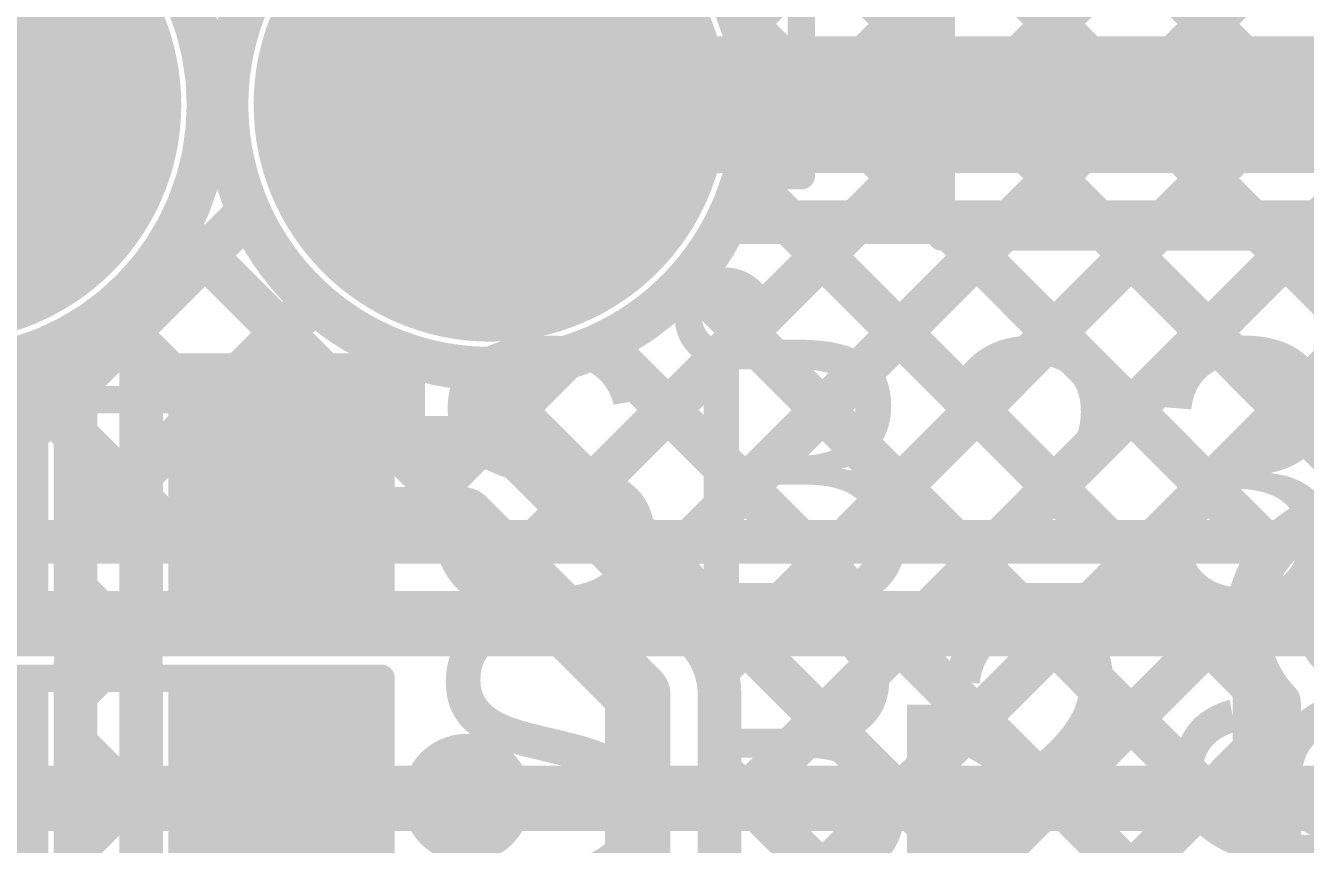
# Model space of a CAD drawing. Header units: millimetres. Extents: x -0.01 to 3.73, y -0.01 to 3.05.
# Drawn here: x 1.9929 to 2.2273, y 2.4116 to 2.5615 of the extents above; entities that cross this region are included whole.
import ezdxf

# ---------------------------------------------------------------- set-up
doc = ezdxf.new("R2010")
doc.units = ezdxf.units.MM
doc.header["$MEASUREMENT"] = 0
for name, color, linetype in [('BottomLayer', 5, 'Continuous'), ('BottomSolder', 6, 'Continuous'), ('MultiLayer', 9, 'Continuous'), ('PadHoleLayer', 156, 'Continuous'), ('TopLayer', 1, 'Continuous'), ('TopOverlay', 2, 'Continuous'), ('TopPaste', 8, 'Continuous'), ('TopSolder', 216, 'Continuous'), ('ViaHoleLayer', 16, 'Continuous')]:
    doc.layers.add(name, color=color, linetype=linetype)
doc.styles.add('Arial', font='', dxfattribs={"height": 0.2})
doc.styles.get('Arial').set_extended_font_data('Arial')

# ---------------------------------------------------------------- blocks, each defined once
blk = doc.blocks.new('SRX882_433MHZ_9')
at = {"layer": 'TopOverlay', "const_width": 0.005}
for points in [[(1.37795, 0.40945), (0, 0.40945)], [(1.37795, 0.40945), (1.37795, 0)]]:
    blk.add_lwpolyline(points, dxfattribs=at)
at = {"layer": 'TopOverlay', "const_width": 0.0025}
blk.add_lwpolyline([(1.3767, 0.40945, 1), (1.3792, 0.40945, 1)], format="xyb", close=True, dxfattribs=at)
blk.add_lwpolyline([(1.3767, 0.40945, 1), (1.3792, 0.40945, 1)], format="xyb", close=True, dxfattribs=at)
blk = doc.blocks.new('S______B______36')
at = {"layer": 'TopLayer'}
for points in [[(-0.045, -0.0175), (-0.045, 0.0175), (-0.015, 0.0175), (-0.015, -0.0175)], [(0.015, -0.0175), (0.015, 0.0175), (0.045, 0.0175), (0.045, -0.0175)]]:
    blk.add_hatch(color=1, dxfattribs=at).paths.add_polyline_path(points)
at = {"layer": 'TopPaste'}
for points in [[(-0.045, -0.0175), (-0.045, 0.0175), (-0.015, 0.0175), (-0.015, -0.0175)], [(0.015, -0.0175), (0.015, 0.0175), (0.045, 0.0175), (0.045, -0.0175)]]:
    blk.add_hatch(color=8, dxfattribs=at).paths.add_polyline_path(points)
at = {"layer": 'TopSolder'}
for points in [[(-0.049, -0.0215), (-0.049, 0.0215), (-0.011, 0.0215), (-0.011, -0.0215)], [(0.011, -0.0215), (0.011, 0.0215), (0.049, 0.0215), (0.049, -0.0215)]]:
    blk.add_hatch(color=216, dxfattribs=at).paths.add_polyline_path(points)
at = {"layer": 'TopOverlay', "const_width": 0.005}
for points in [[(-0.05, -0.022), (-0.05, 0.022)], [(-0.05, 0.022), (0.05, 0.022)], [(0.05, -0.022), (0.05, 0.022)], [(-0.05, -0.022), (0.05, -0.022)]]:
    blk.add_lwpolyline(points, dxfattribs=at)
at = {"layer": 'TopOverlay', "const_width": 0.0025}
for points in [[(-0.05125, 0.022, 1), (-0.04875, 0.022, 1)], [(-0.05125, 0.022, 1), (-0.04875, 0.022, 1)], [(0.04875, 0.022, 1), (0.05125, 0.022, 1)], [(0.04875, 0.022, 1), (0.05125, 0.022, 1)], [(-0.05125, -0.022, 1), (-0.04875, -0.022, 1)], [(-0.05125, -0.022, 1), (-0.04875, -0.022, 1)], [(0.04875, -0.022, 1), (0.05125, -0.022, 1)], [(0.04875, -0.022, 1), (0.05125, -0.022, 1)]]:
    blk.add_lwpolyline(points, format="xyb", close=True, dxfattribs=at)
blk = doc.blocks.new('S______B______38')
at = {"layer": 'TopLayer'}
for points in [[(-0.045, -0.0175), (-0.045, 0.0175), (-0.015, 0.0175), (-0.015, -0.0175)], [(0.015, -0.0175), (0.015, 0.0175), (0.045, 0.0175), (0.045, -0.0175)]]:
    blk.add_hatch(color=1, dxfattribs=at).paths.add_polyline_path(points)
at = {"layer": 'TopPaste'}
for points in [[(-0.045, -0.0175), (-0.045, 0.0175), (-0.015, 0.0175), (-0.015, -0.0175)], [(0.015, -0.0175), (0.015, 0.0175), (0.045, 0.0175), (0.045, -0.0175)]]:
    blk.add_hatch(color=8, dxfattribs=at).paths.add_polyline_path(points)
at = {"layer": 'TopSolder'}
for points in [[(-0.049, -0.0215), (-0.049, 0.0215), (-0.011, 0.0215), (-0.011, -0.0215)], [(0.011, -0.0215), (0.011, 0.0215), (0.049, 0.0215), (0.049, -0.0215)]]:
    blk.add_hatch(color=216, dxfattribs=at).paths.add_polyline_path(points)
at = {"layer": 'TopOverlay', "const_width": 0.005}
for points in [[(-0.05, 0.022), (0.05, 0.022)], [(-0.05, -0.022), (-0.05, 0.022)], [(0.05, -0.022), (0.05, 0.022)], [(-0.05, -0.022), (0.05, -0.022)]]:
    blk.add_lwpolyline(points, dxfattribs=at)
at = {"layer": 'TopOverlay', "const_width": 0.0025}
for points in [[(-0.05125, 0.022, 1), (-0.04875, 0.022, 1)], [(-0.05125, 0.022, 1), (-0.04875, 0.022, 1)], [(0.04875, 0.022, 1), (0.05125, 0.022, 1)], [(0.04875, 0.022, 1), (0.05125, 0.022, 1)], [(-0.05125, -0.022, 1), (-0.04875, -0.022, 1)], [(-0.05125, -0.022, 1), (-0.04875, -0.022, 1)], [(0.04875, -0.022, 1), (0.05125, -0.022, 1)], [(0.04875, -0.022, 1), (0.05125, -0.022, 1)]]:
    blk.add_lwpolyline(points, format="xyb", close=True, dxfattribs=at)
blk = doc.blocks.new('DW254W_11_04_85_136')
at = {"layer": 'BottomLayer'}
h = blk.add_hatch(color=5, dxfattribs=at)
edge = h.paths.add_edge_path()
edge.add_arc((0, 0), 0.03937, 0, 360)
h = blk.add_hatch(color=5, dxfattribs=at)
edge = h.paths.add_edge_path()
edge.add_arc((0.1, 0), 0.03937, 0, 360)
at = {"layer": 'BottomSolder'}
h = blk.add_hatch(color=6, dxfattribs=at)
edge = h.paths.add_edge_path()
edge.add_arc((0, 0), 0.04337, 0, 360)
h = blk.add_hatch(color=6, dxfattribs=at)
edge = h.paths.add_edge_path()
edge.add_arc((0.1, 0), 0.04337, 0, 360)
at = {"layer": 'MultiLayer'}
h = blk.add_hatch(color=9, dxfattribs=at)
edge = h.paths.add_edge_path()
edge.add_arc((0, 0), 0.03937, 0, 360)
h = blk.add_hatch(color=9, dxfattribs=at)
edge = h.paths.add_edge_path()
edge.add_arc((0.1, 0), 0.03937, 0, 360)
at = {"layer": 'PadHoleLayer'}
h = blk.add_hatch(color=156, dxfattribs=at)
edge = h.paths.add_edge_path()
edge.add_arc((0, 0), 0.02008, 0, 360)
h = blk.add_hatch(color=156, dxfattribs=at)
edge = h.paths.add_edge_path()
edge.add_arc((0.1, 0), 0.02008, 0, 360)
at = {"layer": 'TopLayer'}
h = blk.add_hatch(color=1, dxfattribs=at)
edge = h.paths.add_edge_path()
edge.add_arc((0, 0), 0.03937, 0, 360)
h = blk.add_hatch(color=1, dxfattribs=at)
edge = h.paths.add_edge_path()
edge.add_arc((0.1, 0), 0.03937, 0, 360)
at = {"layer": 'TopSolder'}
h = blk.add_hatch(color=216, dxfattribs=at)
edge = h.paths.add_edge_path()
edge.add_arc((0, 0), 0.04337, 0, 360)
h = blk.add_hatch(color=216, dxfattribs=at)
edge = h.paths.add_edge_path()
edge.add_arc((0.1, 0), 0.04337, 0, 360)
at = {"layer": 'TopOverlay'}
for points, const_width in [([(-0.03629, 0.039, 1), (-0.04971, 0.039, 1)], 0.005), ([(-0.05096, 0.039, 1), (-0.04846, 0.039, 1)], 0.0025), ([(-0.03754, 0.039, 1), (-0.03504, 0.039, 1)], 0.0025), ([(-0.05825, 0.013, 1), (-0.05575, 0.013, 1)], 0.0025), ([(-0.05825, 0.013, 1), (-0.05575, 0.013, 1)], 0.0025), ([(-0.04925, 0.013, 1), (-0.04675, 0.013, 1)], 0.0025)]:
    blk.add_lwpolyline(points, format="xyb", close=True, dxfattribs=dict(at, const_width=const_width))
at = {"layer": 'TopOverlay', "const_width": 0.005}
for points in [[(-0.048, 0.013), (-0.057, 0.013)], [(-0.057, 0.013), (-0.057, -0.383)]]:
    blk.add_lwpolyline(points, dxfattribs=at)

msp = doc.modelspace()

# ---------------------------------------------------------------- hatches: boundary and pattern name
at = {"layer": 'BottomLayer'}
h = msp.add_hatch(color=5, dxfattribs=at)
edge = h.paths.add_edge_path()
edge.add_arc((2.2375, 2.452), 0.01181, 0, 360)
h = msp.add_hatch(color=5, dxfattribs=at)
edge = h.paths.add_edge_path()
edge.add_arc((2.07367, 2.42), 0.01181, 0, 360)
at = {"layer": 'TopLayer'}
h = msp.add_hatch(color=1, dxfattribs=at)
edge = h.paths.add_edge_path()
edge.add_arc((2.2375, 2.452), 0.01181, 0, 360)
h = msp.add_hatch(color=1, dxfattribs=at)
edge = h.paths.add_edge_path()
edge.add_arc((2.07367, 2.42), 0.01181, 0, 360)
at = {"layer": 'ViaHoleLayer'}
h = msp.add_hatch(color=16, dxfattribs=at)
edge = h.paths.add_edge_path()
edge.add_arc((2.07367, 2.42), 0.00591, 0, 360)

# ---------------------------------------------------------------- linework, layer by layer
at = {"layer": 'BottomLayer'}
for points, const_width in [([(2.078, 2.547), (2.078, 2.723)], 0.025), ([(2.078, 2.547), (2.496, 2.547)], 0.025), ([(2.02635, 2.54832), (2.02987, 2.55184)], 0.008), ([(2.02637, 2.54701), (2.02975, 2.54364)], 0.008), ([(1.97331, 2.467), (2.03376, 2.52744)], 0.008), ([(2.02074, 2.52436), (2.0781, 2.467)], 0.008), ([(2.08645, 2.467), (2.14495, 2.5255)], 0.008), ([(2.11474, 2.467), (2.17324, 2.5255)], 0.008), ([(2.12133, 2.5255), (2.496, 2.5255)], 0.008), ([(2.13274, 2.5255), (2.19124, 2.467)], 0.008), ([(2.14302, 2.467), (2.20152, 2.5255)], 0.008), ([(2.16102, 2.5255), (2.21952, 2.467)], 0.008), ([(2.1713, 2.467), (2.2298, 2.5255)], 0.008), ([(2.1893, 2.5255), (2.23955, 2.47526)], 0.008), ([(2.19959, 2.467), (2.25809, 2.5255)], 0.008), ([(2.21759, 2.5255), (2.25369, 2.4894)], 0.008), ([(2.11459, 2.51536), (2.16295, 2.467)], 0.008), ([(2.0016, 2.467), (2.04564, 2.51105)], 0.008), ([(2.00786, 2.50895), (2.04981, 2.467)], 0.008), ([(1.95665, 2.5036), (1.99325, 2.467)], 0.008), ([(2.09849, 2.50318), (2.13467, 2.467)], 0.008), ([(2.02988, 2.467), (2.06368, 2.5008)], 0.008), ([(2.05817, 2.467), (2.09181, 2.50064)], 0.008), ([(1.9887, 2.49983), (2.02153, 2.467)], 0.008), ([(2.07464, 2.49875), (2.10638, 2.467)], 0.008), ([(1.84421, 2.467), (2.22307, 2.467)], 0.008), ([(1.838, 2.452), (2.2375, 2.452)], 0.012), ([(1.25896, 2.42), (2.07367, 2.42)], 0.012), ([(2.07367, 2.42), (2.41433, 2.42)], 0.012)]:
    msp.add_lwpolyline(points, dxfattribs=dict(at, const_width=const_width))
for points, const_width in [([(2.02637, 2.547, 1), (1.92963, 2.547, 1)], 0.008), ([(2.07175, 2.547, 1), (2.08425, 2.547, 1)], 0.0125), ([(2.07175, 2.547, 1), (2.08425, 2.547, 1)], 0.0125), ([(2.02787, 2.55184, 1), (2.03187, 2.55184, 1)], 0.004), ([(2.02435, 2.54832, 1), (2.02835, 2.54832, 1)], 0.004), ([(2.02437, 2.54701, 1), (2.02837, 2.54701, 1)], 0.004), ([(2.02437, 2.547, 1), (2.02837, 2.547, 1)], 0.004), ([(2.02775, 2.54364, 1), (2.03175, 2.54364, 1)], 0.004), ([(2.03176, 2.52744, 1), (2.03576, 2.52744, 1)], 0.004), ([(2.01874, 2.52436, 1), (2.02274, 2.52436, 1)], 0.004), ([(2.11933, 2.5255, 1), (2.12333, 2.5255, 1)], 0.004), ([(2.11933, 2.5255, 1), (2.12333, 2.5255, 1)], 0.004), ([(2.13074, 2.5255, 1), (2.13474, 2.5255, 1)], 0.004), ([(2.14295, 2.5255, 1), (2.14695, 2.5255, 1)], 0.004), ([(2.15902, 2.5255, 1), (2.16302, 2.5255, 1)], 0.004), ([(2.17124, 2.5255, 1), (2.17524, 2.5255, 1)], 0.004), ([(2.1873, 2.5255, 1), (2.1913, 2.5255, 1)], 0.004), ([(2.19952, 2.5255, 1), (2.20352, 2.5255, 1)], 0.004), ([(2.21559, 2.5255, 1), (2.21959, 2.5255, 1)], 0.004), ([(2.2278, 2.5255, 1), (2.2318, 2.5255, 1)], 0.004), ([(2.11259, 2.51536, 1), (2.11659, 2.51536, 1)], 0.004), ([(2.04364, 2.51105, 1), (2.04764, 2.51105, 1)], 0.004), ([(2.00586, 2.50895, 1), (2.00986, 2.50895, 1)], 0.004), ([(2.09649, 2.50318, 1), (2.10049, 2.50318, 1)], 0.004), ([(2.06168, 2.5008, 1), (2.06568, 2.5008, 1)], 0.004), ([(2.08981, 2.50064, 1), (2.09381, 2.50064, 1)], 0.004), ([(2.07264, 2.49875, 1), (2.07664, 2.49875, 1)], 0.004), ([(1.99125, 2.467, 1), (1.99525, 2.467, 1)], 0.004), ([(1.9996, 2.467, 1), (2.0036, 2.467, 1)], 0.004), ([(2.01953, 2.467, 1), (2.02353, 2.467, 1)], 0.004), ([(2.02788, 2.467, 1), (2.03188, 2.467, 1)], 0.004), ([(2.04781, 2.467, 1), (2.05181, 2.467, 1)], 0.004), ([(2.05617, 2.467, 1), (2.06017, 2.467, 1)], 0.004), ([(2.0761, 2.467, 1), (2.0801, 2.467, 1)], 0.004), ([(2.08445, 2.467, 1), (2.08845, 2.467, 1)], 0.004), ([(2.10438, 2.467, 1), (2.10838, 2.467, 1)], 0.004), ([(2.11274, 2.467, 1), (2.11674, 2.467, 1)], 0.004), ([(2.13267, 2.467, 1), (2.13667, 2.467, 1)], 0.004), ([(2.14102, 2.467, 1), (2.14502, 2.467, 1)], 0.004), ([(2.16095, 2.467, 1), (2.16495, 2.467, 1)], 0.004), ([(2.1693, 2.467, 1), (2.1733, 2.467, 1)], 0.004), ([(2.18924, 2.467, 1), (2.19324, 2.467, 1)], 0.004), ([(2.19759, 2.467, 1), (2.20159, 2.467, 1)], 0.004), ([(2.21752, 2.467, 1), (2.22152, 2.467, 1)], 0.004), ([(2.22107, 2.467, 1), (2.22507, 2.467, 1)], 0.004), ([(2.22107, 2.467, 1), (2.22507, 2.467, 1)], 0.004), ([(2.07067, 2.42, 1), (2.07667, 2.42, 1)], 0.006), ([(2.07067, 2.42, 1), (2.07667, 2.42, 1)], 0.006)]:
    msp.add_lwpolyline(points, format="xyb", close=True, dxfattribs=dict(at, const_width=const_width))
at = {"layer": 'BottomLayer', "const_width": 0.008}
for points in [[(2.12133, 2.5255, -1.391886), (2.0565, 2.59033)], [(2.22307, 2.467, -0.188787), (2.23709, 2.47281)]]:
    msp.add_lwpolyline(points, format="xyb", dxfattribs=at)
at = {"layer": 'TopLayer'}
for points, const_width in [([(2.09233, 2.47288), (2.24045, 2.621)], 0.008), ([(2.0938, 2.621), (2.24264, 2.47217)], 0.008), ([(2.10647, 2.45874), (2.26874, 2.621)], 0.008), ([(2.11936, 2.44334), (2.29702, 2.621)], 0.008), ([(2.12, 2.4157), (2.3253, 2.621)], 0.008), ([(2.12209, 2.621), (2.2625, 2.48059)], 0.008), ([(2.1242, 2.56132), (2.18388, 2.621)], 0.008), ([(2.12436, 2.53319), (2.21217, 2.621)], 0.008), ([(2.12559, 2.393), (2.35359, 2.621)], 0.008), ([(2.15037, 2.621), (2.2625, 2.50887)], 0.008), ([(2.12371, 2.56281), (2.22137, 2.46515)], 0.008), ([(2.02635, 2.54832), (2.02987, 2.55184)], 0.008), ([(2.02637, 2.54701), (2.02975, 2.54364)], 0.008), ([(2.12451, 2.53372), (2.2225, 2.43574)], 0.008), ([(2.002, 2.49569), (2.03376, 2.52744)], 0.008), ([(2.02074, 2.52436), (2.0476, 2.4975)], 0.008), ([(2.11459, 2.51536), (2.2225, 2.40745)], 0.008), ([(2.0321, 2.4975), (2.04564, 2.51105)], 0.008), ([(2.00786, 2.50895), (2.01931, 2.4975)], 0.008), ([(2.09849, 2.50318), (2.2225, 2.37917)], 0.008), ([(1.997, 2.4975), (1.997, 2.50252)], 0.008), ([(2.06038, 2.4975), (2.06368, 2.5008)], 0.008), ([(2.0767, 2.48554), (2.09181, 2.50064)], 0.008), ([(2.07464, 2.49875), (2.2225, 2.35088)], 0.008), ([(1.997, 2.4975), (2.002, 2.4975)], 0.008), ([(2.002, 2.4465), (2.002, 2.4975)], 0.008), ([(2.014, 2.4975), (2.062, 2.4975)], 0.008), ([(2.014, 2.4465), (2.014, 2.4975)], 0.008), ([(2.062, 2.486), (2.062, 2.4975)], 0.008), ([(2.002, 2.48653), (2.014, 2.47453)], 0.008), ([(2.062, 2.486), (2.073, 2.486)], 0.008), ([(2.08361, 2.4816), (2.1156, 2.44961)], 0.008), ([(2.002, 2.4674), (2.014, 2.4794)], 0.008), ([(2.038, 2.471), (2.073, 2.471)], 0.012), ([(2.073, 2.471), (2.105, 2.439)], 0.012), ([(2.002, 2.45825), (2.014, 2.44625)], 0.008), ([(2.12, 2.35913), (2.21713, 2.45626)], 0.008), ([(2.002, 2.43912), (2.014, 2.45112)], 0.008), ([(2.002, 2.3955), (2.002, 2.4445)], 0.008), ([(2.014, 2.3955), (2.014, 2.4445)], 0.008), ([(2.105, 2.39), (2.105, 2.439)], 0.012), ([(2.12, 2.40443), (2.12, 2.439)], 0.008), ([(2.2225, 2.269), (2.2225, 2.43757)], 0.008), ([(2.13842, 2.34926), (2.2225, 2.43334)], 0.008), ([(2.002, 2.42996), (2.014, 2.41796)], 0.008), ([(2.12, 2.4251), (2.2225, 2.3226)], 0.008), ([(2.002, 2.41083), (2.014, 2.42283)], 0.008), ([(2.038, 2.42), (2.07367, 2.42)], 0.012)]:
    msp.add_lwpolyline(points, dxfattribs=dict(at, const_width=const_width))
at = {"layer": 'TopLayer', "const_width": 0.008}
for points in [[(1.959, 2.50252, -1.858578), (2.02637, 2.547)], [(2.02637, 2.547, -0.300351), (1.997, 2.50252)], [(2.073, 2.486, -0.198764), (2.0836, 2.48161)], [(2.073, 2.486, -0.198912), (2.08361, 2.48161)], [(2.2225, 2.43757, -0.98067), (2.25193, 2.467)], [(2.11561, 2.44961, -0.198912), (2.12, 2.439)], [(2.11561, 2.4496, -0.198764), (2.12, 2.439)]]:
    msp.add_lwpolyline(points, format="xyb", dxfattribs=at)
at = {"layer": 'TopLayer'}
for points, const_width in [([(2.12637, 2.547, 1), (2.02963, 2.547, 1)], 0.008), ([(2.12171, 2.56281, 1), (2.12571, 2.56281, 1)], 0.004), ([(2.1222, 2.56132, 1), (2.1262, 2.56132, 1)], 0.004), ([(2.02787, 2.55184, 1), (2.03187, 2.55184, 1)], 0.004), ([(2.02435, 2.54832, 1), (2.02835, 2.54832, 1)], 0.004), ([(2.02437, 2.54701, 1), (2.02837, 2.54701, 1)], 0.004), ([(2.02437, 2.547, 1), (2.02837, 2.547, 1)], 0.004), ([(2.02437, 2.547, 1), (2.02837, 2.547, 1)], 0.004), ([(2.02763, 2.547, 1), (2.03163, 2.547, 1)], 0.004), ([(2.12437, 2.547, 1), (2.12837, 2.547, 1)], 0.004), ([(2.02775, 2.54364, 1), (2.03175, 2.54364, 1)], 0.004), ([(2.12236, 2.53319, 1), (2.12636, 2.53319, 1)], 0.004), ([(2.12251, 2.53372, 1), (2.12651, 2.53372, 1)], 0.004), ([(2.03176, 2.52744, 1), (2.03576, 2.52744, 1)], 0.004), ([(2.01874, 2.52436, 1), (2.02274, 2.52436, 1)], 0.004), ([(2.11259, 2.51536, 1), (2.11659, 2.51536, 1)], 0.004), ([(2.04364, 2.51105, 1), (2.04764, 2.51105, 1)], 0.004), ([(2.00586, 2.50895, 1), (2.00986, 2.50895, 1)], 0.004), ([(2.09649, 2.50318, 1), (2.10049, 2.50318, 1)], 0.004), ([(1.995, 2.50252, 1), (1.999, 2.50252, 1)], 0.004), ([(1.995, 2.50252, 1), (1.999, 2.50252, 1)], 0.004), ([(2.06168, 2.5008, 1), (2.06568, 2.5008, 1)], 0.004), ([(2.08981, 2.50064, 1), (2.09381, 2.50064, 1)], 0.004), ([(2.07264, 2.49875, 1), (2.07664, 2.49875, 1)], 0.004), ([(1.995, 2.4975, 1), (1.999, 2.4975, 1)], 0.004), ([(1.995, 2.4975, 1), (1.999, 2.4975, 1)], 0.004), ([(2, 2.4975, 1), (2.004, 2.4975, 1)], 0.004), ([(2, 2.4975, 1), (2.004, 2.4975, 1)], 0.004), ([(2, 2.49569, 1), (2.004, 2.49569, 1)], 0.004), ([(2.012, 2.4975, 1), (2.016, 2.4975, 1)], 0.004), ([(2.012, 2.4975, 1), (2.016, 2.4975, 1)], 0.004), ([(2.01731, 2.4975, 1), (2.02131, 2.4975, 1)], 0.004), ([(2.0301, 2.4975, 1), (2.0341, 2.4975, 1)], 0.004), ([(2.0456, 2.4975, 1), (2.0496, 2.4975, 1)], 0.004), ([(2.05838, 2.4975, 1), (2.06238, 2.4975, 1)], 0.004), ([(2.06, 2.4975, 1), (2.064, 2.4975, 1)], 0.004), ([(2.06, 2.4975, 1), (2.064, 2.4975, 1)], 0.004), ([(2, 2.48653, 1), (2.004, 2.48653, 1)], 0.004), ([(2.06, 2.486, 1), (2.064, 2.486, 1)], 0.004), ([(2.06, 2.486, 1), (2.064, 2.486, 1)], 0.004), ([(2.071, 2.486, 1), (2.075, 2.486, 1)], 0.004), ([(2.071, 2.486, 1), (2.075, 2.486, 1)], 0.004), ([(2.071, 2.486, 1), (2.075, 2.486, 1)], 0.004), ([(2.0747, 2.48554, 1), (2.0787, 2.48554, 1)], 0.004), ([(2.0816, 2.48161, 1), (2.0856, 2.48161, 1)], 0.004), ([(2.08161, 2.48161, 1), (2.08561, 2.48161, 1)], 0.004), ([(2.08161, 2.4816, 1), (2.08561, 2.4816, 1)], 0.004), ([(2.012, 2.4794, 1), (2.016, 2.4794, 1)], 0.004), ([(2.012, 2.47453, 1), (2.016, 2.47453, 1)], 0.004), ([(2.035, 2.471, 1), (2.041, 2.471, 1)], 0.006), ([(2.07, 2.471, 1), (2.076, 2.471, 1)], 0.006), ([(2.07, 2.471, 1), (2.076, 2.471, 1)], 0.006), ([(2.09033, 2.47288, 1), (2.09433, 2.47288, 1)], 0.004), ([(2, 2.4674, 1), (2.004, 2.4674, 1)], 0.004), ([(2.21937, 2.46515, 1), (2.22337, 2.46515, 1)], 0.004), ([(2, 2.45825, 1), (2.004, 2.45825, 1)], 0.004), ([(2.10447, 2.45874, 1), (2.10847, 2.45874, 1)], 0.004), ([(2.21513, 2.45626, 1), (2.21913, 2.45626, 1)], 0.004), ([(2.012, 2.45112, 1), (2.016, 2.45112, 1)], 0.004), ([(2.1136, 2.44961, 1), (2.1176, 2.44961, 1)], 0.004), ([(2.11361, 2.44961, 1), (2.11761, 2.44961, 1)], 0.004), ([(2.11361, 2.4496, 1), (2.11761, 2.4496, 1)], 0.004), ([(2, 2.4465, 1), (2.004, 2.4465, 1)], 0.004), ([(2.012, 2.4465, 1), (2.016, 2.4465, 1)], 0.004), ([(2, 2.4445, 1), (2.004, 2.4445, 1)], 0.004), ([(2.012, 2.44625, 1), (2.016, 2.44625, 1)], 0.004), ([(2.012, 2.4445, 1), (2.016, 2.4445, 1)], 0.004), ([(2.11736, 2.44334, 1), (2.12136, 2.44334, 1)], 0.004), ([(2.102, 2.439, 1), (2.108, 2.439, 1)], 0.006), ([(2.102, 2.439, 1), (2.108, 2.439, 1)], 0.006), ([(2, 2.43912, 1), (2.004, 2.43912, 1)], 0.004), ([(2.118, 2.439, 1), (2.122, 2.439, 1)], 0.004), ([(2.118, 2.439, 1), (2.122, 2.439, 1)], 0.004), ([(2.118, 2.439, 1), (2.122, 2.439, 1)], 0.004), ([(2.2205, 2.43757, 1), (2.2245, 2.43757, 1)], 0.004), ([(2.2205, 2.43757, 1), (2.2245, 2.43757, 1)], 0.004), ([(2.2205, 2.43574, 1), (2.2245, 2.43574, 1)], 0.004), ([(2.2205, 2.43334, 1), (2.2245, 2.43334, 1)], 0.004), ([(2, 2.42996, 1), (2.004, 2.42996, 1)], 0.004), ([(2.118, 2.4251, 1), (2.122, 2.4251, 1)], 0.004), ([(2.012, 2.42283, 1), (2.016, 2.42283, 1)], 0.004), ([(2.035, 2.42, 1), (2.041, 2.42, 1)], 0.006), ([(2.07067, 2.42, 1), (2.07667, 2.42, 1)], 0.006), ([(2.012, 2.41796, 1), (2.016, 2.41796, 1)], 0.004), ([(2.118, 2.4157, 1), (2.122, 2.4157, 1)], 0.004), ([(2, 2.41083, 1), (2.004, 2.41083, 1)], 0.004)]:
    msp.add_lwpolyline(points, format="xyb", close=True, dxfattribs=dict(at, const_width=const_width))

# ---------------------------------------------------------------- block references
at = {"rotation": 180}
for name, p in [('SRX882_433MHZ_9', (3.53857, 2.93224)), ('DW254W_11_04_85_136', (2.078, 2.547))]:
    msp.add_blockref(name, p, dxfattribs=at)
for name, p in [('S______B______36', (2.008, 2.471)), ('S______B______38', (2.008, 2.42))]:
    msp.add_blockref(name, p)

# ---------------------------------------------------------------- texts
at = {"layer": 'TopOverlay', "style": 'Arial'}
for s, p in [('SB23', (2.06476, 2.45399)), ('SB21', (2.06442, 2.40399))]:
    msp.add_text(s, height=0.05, dxfattribs=at).set_placement(p)
for s, p in [('SB16', (2.25401, 2.27161)), ('SB17', (2.20434, 2.26981))]:
    msp.add_text(s, height=0.05, rotation=90, dxfattribs=at).set_placement(p)

doc.saveas('drawing.dxf')
